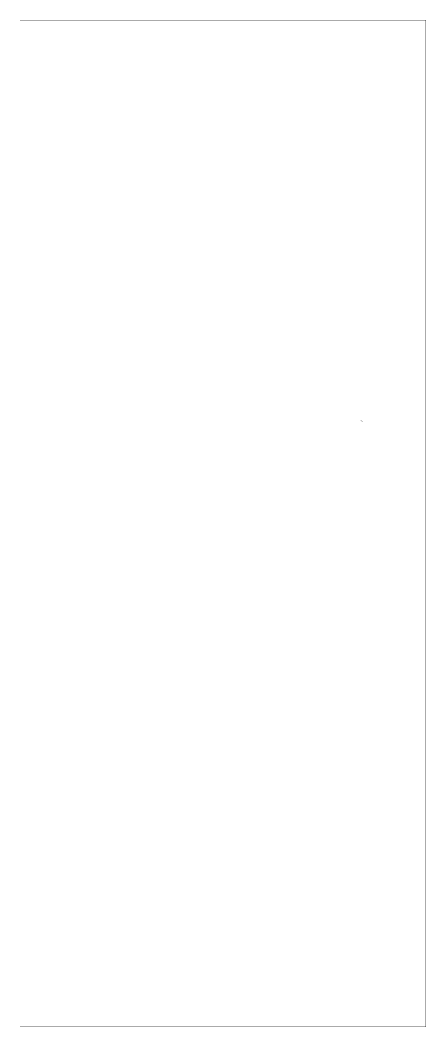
# Model space of a CAD drawing. Header units: metres. Extents: x 0 to 4996, y -4996 to 0.
# Drawn here: x 2983 to 4996, y -4996 to 0 of the extents above; entities that cross this region are included whole.
import ezdxf

# ---------------------------------------------------------------- set-up
doc = ezdxf.new("R2010")
doc.units = ezdxf.units.M
doc.layers.add('substrate', color=5, linetype='Continuous')

msp = doc.modelspace()

# ---------------------------------------------------------------- linework, layer by layer
at = {"layer": 'substrate', "const_width": 0.5}
msp.add_lwpolyline([(2982.1, -4996.2), (2991.9, -4996.2), (3001.6, -4996.2), (3011.4, -4996.2), (3021.2, -4996.2), (3031, -4996.2), (3040.8, -4996.2), (3050.5, -4996.2), (3060.3, -4996.2), (3070.1, -4996.2), (3079.9, -4996.2), (3089.6, -4996.2), (3099.4, -4996.2), (3109.2, -4996.2), (3119, -4996.2), (3128.8, -4996.2), (3138.5, -4996.2), (3148.3, -4996.2), (3158.1, -4996.2), (3167.9, -4996.2), (3177.6, -4996.2), (3187.4, -4996.2), (3197.2, -4996.2), (3207, -4996.2), (3216.7, -4996.2), (3226.5, -4996.2), (3236.3, -4996.2), (3246.1, -4996.2), (3255.9, -4996.2), (3265.6, -4996.2), (3275.4, -4996.2), (3285.2, -4996.2), (3295, -4996.2), (3304.7, -4996.2), (3314.5, -4996.2), (3324.3, -4996.2), (3334.1, -4996.2), (3343.9, -4996.2), (3353.6, -4996.2), (3363.4, -4996.2), (3373.2, -4996.2), (3383, -4996.2), (3392.7, -4996.2), (3402.5, -4996.2), (3412.3, -4996.2), (3422.1, -4996.2), (3431.8, -4996.2), (3441.6, -4996.2), (3451.4, -4996.2), (3461.2, -4996.2), (3471, -4996.2), (3480.7, -4996.2), (3490.5, -4996.2), (3500.3, -4996.2), (3510.1, -4996.2), (3519.8, -4996.2), (3529.6, -4996.2), (3539.4, -4996.2), (3549.2, -4996.2), (3559, -4996.2), (3568.7, -4996.2), (3578.5, -4996.2), (3588.3, -4996.2), (3598.1, -4996.2), (3607.8, -4996.2), (3617.6, -4996.2), (3627.4, -4996.2), (3637.2, -4996.2), (3646.9, -4996.2), (3656.7, -4996.2), (3666.5, -4996.2), (3676.3, -4996.2), (3686.1, -4996.2), (3695.8, -4996.2), (3705.6, -4996.2), (3715.4, -4996.2), (3725.2, -4996.2), (3734.9, -4996.2), (3744.7, -4996.2), (3754.5, -4996.2), (3764.3, -4996.2), (3774.1, -4996.2), (3783.8, -4996.2), (3793.6, -4996.2), (3803.4, -4996.2), (3813.2, -4996.2), (3822.9, -4996.2), (3832.7, -4996.2), (3842.5, -4996.2), (3852.3, -4996.2), (3862.1, -4996.2), (3871.8, -4996.2), (3881.6, -4996.2), (3891.4, -4996.2), (3901.2, -4996.2), (3910.9, -4996.2), (3920.7, -4996.2), (3930.5, -4996.2), (3940.3, -4996.2), (3950, -4996.2), (3959.8, -4996.2), (3969.6, -4996.2), (3979.4, -4996.2), (3989.2, -4996.2), (3998.9, -4996.2), (4008.7, -4996.2), (4018.5, -4996.2), (4028.3, -4996.2), (4038, -4996.2), (4047.8, -4996.2), (4057.6, -4996.2), (4067.4, -4996.2), (4077.2, -4996.2), (4086.9, -4996.2), (4096.7, -4996.2), (4106.5, -4996.2), (4116.3, -4996.2), (4126, -4996.2), (4135.8, -4996.2), (4145.6, -4996.2), (4155.4, -4996.2), (4165.1, -4996.2), (4174.9, -4996.2), (4184.7, -4996.2), (4194.5, -4996.2), (4204.3, -4996.2), (4214, -4996.2), (4223.8, -4996.2), (4233.6, -4996.2), (4243.4, -4996.2), (4253.1, -4996.2), (4262.9, -4996.2), (4272.7, -4996.2), (4282.5, -4996.2), (4292.3, -4996.2), (4302, -4996.2), (4311.8, -4996.2), (4321.6, -4996.2), (4331.4, -4996.2), (4341.1, -4996.2), (4350.9, -4996.2), (4360.7, -4996.2), (4370.5, -4996.2), (4380.2, -4996.2), (4390, -4996.2), (4399.8, -4996.2), (4409.6, -4996.2), (4419.4, -4996.2), (4429.1, -4996.2), (4438.9, -4996.2), (4448.7, -4996.2), (4458.5, -4996.2), (4468.2, -4996.2), (4478, -4996.2), (4487.8, -4996.2), (4497.6, -4996.2), (4507.4, -4996.2), (4517.1, -4996.2), (4526.9, -4996.2), (4536.7, -4996.2), (4546.5, -4996.2), (4556.2, -4996.2), (4566, -4996.2), (4575.8, -4996.2), (4585.6, -4996.2), (4595.4, -4996.2), (4605.1, -4996.2), (4614.9, -4996.2), (4624.7, -4996.2), (4634.5, -4996.2), (4644.2, -4996.2), (4654, -4996.2), (4663.8, -4996.2), (4673.6, -4996.2), (4683.3, -4996.2), (4693.1, -4996.2), (4702.9, -4996.2), (4712.7, -4996.2), (4722.5, -4996.2), (4732.2, -4996.2), (4742, -4996.2), (4751.8, -4996.2), (4761.6, -4996.2), (4771.3, -4996.2), (4781.1, -4996.2), (4790.9, -4996.2), (4800.7, -4996.2), (4810.5, -4996.2), (4820.2, -4996.2), (4830, -4996.2), (4839.8, -4996.2), (4849.6, -4996.2), (4859.3, -4996.2), (4869.1, -4996.2), (4878.9, -4996.2), (4888.7, -4996.2), (4898.4, -4996.2), (4908.2, -4996.2), (4918, -4996.2), (4927.8, -4996.2), (4937.6, -4996.2), (4947.3, -4996.2), (4957.1, -4996.2), (4966.9, -4996.2), (4976.7, -4996.2), (4986.4, -4996.2), (4996.2, -4996.2), (4996.2, -4986.4), (4996.2, -4976.7), (4996.2, -4966.9), (4996.2, -4957.1), (4996.2, -4947.3), (4996.2, -4937.6), (4996.2, -4927.8), (4996.2, -4918), (4996.2, -4908.2), (4996.2, -4898.4), (4996.2, -4888.7), (4996.2, -4878.9), (4996.2, -4869.1), (4996.2, -4859.3), (4996.2, -4849.6), (4996.2, -4839.8), (4996.2, -4830), (4996.2, -4820.2), (4996.2, -4810.5), (4996.2, -4800.7), (4996.2, -4790.9), (4996.2, -4781.1), (4996.2, -4771.3), (4996.2, -4761.6), (4996.2, -4751.8), (4996.2, -4742), (4996.2, -4732.2), (4996.2, -4722.5), (4996.2, -4712.7), (4996.2, -4702.9), (4996.2, -4693.1), (4996.2, -4683.3), (4996.2, -4673.6), (4996.2, -4663.8), (4996.2, -4654), (4996.2, -4644.2), (4996.2, -4634.5), (4996.2, -4624.7), (4996.2, -4614.9), (4996.2, -4605.1), (4996.2, -4595.4), (4996.2, -4585.6), (4996.2, -4575.8), (4996.2, -4566), (4996.2, -4556.2), (4996.2, -4546.5), (4996.2, -4536.7), (4996.2, -4526.9), (4996.2, -4517.1), (4996.2, -4507.4), (4996.2, -4497.6), (4996.2, -4487.8), (4996.2, -4478), (4996.2, -4468.2), (4996.2, -4458.5), (4996.2, -4448.7), (4996.2, -4438.9), (4996.2, -4429.1), (4996.2, -4419.4), (4996.2, -4409.6), (4996.2, -4399.8), (4996.2, -4390), (4996.2, -4380.2), (4996.2, -4370.5), (4996.2, -4360.7), (4996.2, -4350.9), (4996.2, -4341.1), (4996.2, -4331.4), (4996.2, -4321.6), (4996.2, -4311.8), (4996.2, -4302), (4996.2, -4292.3), (4996.2, -4282.5), (4996.2, -4272.7), (4996.2, -4262.9), (4996.2, -4253.1), (4996.2, -4243.4), (4996.2, -4233.6), (4996.2, -4223.8), (4996.2, -4214), (4996.2, -4204.3), (4996.2, -4194.5), (4996.2, -4184.7), (4996.2, -4174.9), (4996.2, -4165.1), (4996.2, -4155.4), (4996.2, -4145.6), (4996.2, -4135.8), (4996.2, -4126), (4996.2, -4116.3), (4996.2, -4106.5), (4996.2, -4096.7), (4996.2, -4086.9), (4996.2, -4077.2), (4996.2, -4067.4), (4996.2, -4057.6), (4996.2, -4047.8), (4996.2, -4038), (4996.2, -4028.3), (4996.2, -4018.5), (4996.2, -4008.7), (4996.2, -3998.9), (4996.2, -3989.2), (4996.2, -3979.4), (4996.2, -3969.6), (4996.2, -3959.8), (4996.2, -3950), (4996.2, -3940.3), (4996.2, -3930.5), (4996.2, -3920.7), (4996.2, -3910.9), (4996.2, -3901.2), (4996.2, -3891.4), (4996.2, -3881.6), (4996.2, -3871.8), (4996.2, -3862.1), (4996.2, -3852.3), (4996.2, -3842.5), (4996.2, -3832.7), (4996.2, -3822.9), (4996.2, -3813.2), (4996.2, -3803.4), (4996.2, -3793.6), (4996.2, -3783.8), (4996.2, -3774.1), (4996.2, -3764.3), (4996.2, -3754.5), (4996.2, -3744.7), (4996.2, -3734.9), (4996.2, -3725.2), (4996.2, -3715.4), (4996.2, -3705.6), (4996.2, -3695.8), (4996.2, -3686.1), (4996.2, -3676.3), (4996.2, -3666.5), (4996.2, -3656.7), (4996.2, -3646.9), (4996.2, -3637.2), (4996.2, -3627.4), (4996.2, -3617.6), (4996.2, -3607.8), (4996.2, -3598.1), (4996.2, -3588.3), (4996.2, -3578.5), (4996.2, -3568.7), (4996.2, -3559), (4996.2, -3549.2), (4996.2, -3539.4), (4996.2, -3529.6), (4996.2, -3519.8), (4996.2, -3510.1), (4996.2, -3500.3), (4996.2, -3490.5), (4996.2, -3480.7), (4996.2, -3471), (4996.2, -3461.2), (4996.2, -3451.4), (4996.2, -3441.6), (4996.2, -3431.8), (4996.2, -3422.1), (4996.2, -3412.3), (4996.2, -3402.5), (4996.2, -3392.7), (4996.2, -3383), (4996.2, -3373.2), (4996.2, -3363.4), (4996.2, -3353.6), (4996.2, -3343.9), (4996.2, -3334.1), (4996.2, -3324.3), (4996.2, -3314.5), (4996.2, -3304.7), (4996.2, -3295), (4996.2, -3285.2), (4996.2, -3275.4), (4996.2, -3265.6), (4996.2, -3255.9), (4996.2, -3246.1), (4996.2, -3236.3), (4996.2, -3226.5), (4996.2, -3216.7), (4996.2, -3207), (4996.2, -3197.2), (4996.2, -3187.4), (4996.2, -3177.6), (4996.2, -3167.9), (4996.2, -3158.1), (4996.2, -3148.3), (4996.2, -3138.5), (4996.2, -3128.8), (4996.2, -3119), (4996.2, -3109.2), (4996.2, -3099.4), (4996.2, -3089.6), (4996.2, -3079.9), (4996.2, -3070.1), (4996.2, -3060.3), (4996.2, -3050.5), (4996.2, -3040.8), (4996.2, -3031), (4996.2, -3021.2), (4996.2, -3011.4), (4996.2, -3001.6), (4996.2, -2991.9), (4996.2, -2982.1), (4996.2, -2972.3), (4996.2, -2962.5), (4996.2, -2952.8), (4996.2, -2943), (4996.2, -2933.2), (4996.2, -2923.4), (4996.2, -2913.6), (4996.2, -2903.9), (4996.2, -2894.1), (4996.2, -2884.3), (4996.2, -2874.5), (4996.2, -2864.8), (4996.2, -2855), (4996.2, -2845.2), (4996.2, -2835.4), (4996.2, -2825.7), (4996.2, -2815.9), (4996.2, -2806.1), (4996.2, -2796.3), (4996.2, -2786.5), (4996.2, -2776.8), (4996.2, -2767), (4996.2, -2757.2), (4996.2, -2747.4), (4996.2, -2737.7), (4996.2, -2727.9), (4996.2, -2718.1), (4996.2, -2708.3), (4996.2, -2698.5), (4996.2, -2688.8), (4996.2, -2679), (4996.2, -2669.2), (4996.2, -2659.4), (4996.2, -2649.7), (4996.2, -2639.9), (4996.2, -2630.1), (4996.2, -2620.3), (4996.2, -2610.6), (4996.2, -2600.8), (4996.2, -2591), (4996.2, -2581.2), (4996.2, -2571.4), (4996.2, -2561.7), (4996.2, -2551.9), (4996.2, -2542.1), (4996.2, -2532.3), (4996.2, -2522.6), (4996.2, -2512.8), (4996.2, -2503), (4996.2, -2493.2), (4996.2, -2483.4), (4996.2, -2473.7), (4996.2, -2463.9), (4996.2, -2454.1), (4996.2, -2444.3), (4996.2, -2434.6), (4996.2, -2424.8), (4996.2, -2415), (4996.2, -2405.2), (4996.2, -2395.4), (4996.2, -2385.7), (4996.2, -2375.9), (4996.2, -2366.1), (4996.2, -2356.3), (4996.2, -2346.6), (4996.2, -2336.8), (4996.2, -2327), (4996.2, -2317.2), (4996.2, -2307.5), (4996.2, -2297.7), (4996.2, -2287.9), (4996.2, -2278.1), (4996.2, -2268.3), (4996.2, -2258.6), (4996.2, -2248.8), (4996.2, -2239), (4996.2, -2229.2), (4996.2, -2219.5), (4996.2, -2209.7), (4996.2, -2199.9), (4996.2, -2190.1), (4996.2, -2180.3), (4996.2, -2170.6), (4996.2, -2160.8), (4996.2, -2151), (4996.2, -2141.2), (4996.2, -2131.5), (4996.2, -2121.7), (4996.2, -2111.9), (4996.2, -2102.1), (4996.2, -2092.4), (4996.2, -2082.6), (4996.2, -2072.8), (4996.2, -2063), (4996.2, -2053.2), (4996.2, -2043.5), (4996.2, -2033.7), (4996.2, -2023.9), (4996.2, -2014.1), (4996.2, -2004.4), (4996.2, -1994.6), (4996.2, -1984.8), (4996.2, -1975), (4996.2, -1965.2), (4996.2, -1955.5), (4996.2, -1945.7), (4996.2, -1935.9), (4996.2, -1926.1), (4996.2, -1916.4), (4996.2, -1906.6), (4996.2, -1896.8), (4996.2, -1887), (4996.2, -1877.2), (4996.2, -1867.5), (4996.2, -1857.7), (4996.2, -1847.9), (4996.2, -1838.1), (4996.2, -1828.4), (4996.2, -1818.6), (4996.2, -1808.8), (4996.2, -1799), (4996.2, -1789.3), (4996.2, -1779.5), (4996.2, -1769.7), (4996.2, -1759.9), (4996.2, -1750.1), (4996.2, -1740.4), (4996.2, -1730.6), (4996.2, -1720.8), (4996.2, -1711), (4996.2, -1701.3), (4996.2, -1691.5), (4996.2, -1681.7), (4996.2, -1671.9), (4996.2, -1662.1), (4996.2, -1652.4), (4996.2, -1642.6), (4996.2, -1632.8), (4996.2, -1623), (4996.2, -1613.3), (4996.2, -1603.5), (4996.2, -1593.7), (4996.2, -1583.9), (4996.2, -1574.2), (4996.2, -1564.4), (4996.2, -1554.6), (4996.2, -1544.8), (4996.2, -1535), (4996.2, -1525.3), (4996.2, -1515.5), (4996.2, -1505.7), (4996.2, -1495.9), (4996.2, -1486.2), (4996.2, -1476.4), (4996.2, -1466.6), (4996.2, -1456.8), (4996.2, -1447), (4996.2, -1437.3), (4996.2, -1427.5), (4996.2, -1417.7), (4996.2, -1407.9), (4996.2, -1398.2), (4996.2, -1388.4), (4996.2, -1378.6), (4996.2, -1368.8), (4996.2, -1359.1), (4996.2, -1349.3), (4996.2, -1339.5), (4996.2, -1329.7), (4996.2, -1319.9), (4996.2, -1310.2), (4996.2, -1300.4), (4996.2, -1290.6), (4996.2, -1280.8), (4996.2, -1271.1), (4996.2, -1261.3), (4996.2, -1251.5), (4996.2, -1241.7), (4996.2, -1231.9), (4996.2, -1222.2), (4996.2, -1212.4), (4996.2, -1202.6), (4996.2, -1192.8), (4996.2, -1183.1), (4996.2, -1173.3), (4996.2, -1163.5), (4996.2, -1153.7), (4996.2, -1143.9), (4996.2, -1134.2), (4996.2, -1124.4), (4996.2, -1114.6), (4996.2, -1104.8), (4996.2, -1095.1), (4996.2, -1085.3), (4996.2, -1075.5), (4996.2, -1065.7), (4996.2, -1056), (4996.2, -1046.2), (4996.2, -1036.4), (4996.2, -1026.6), (4996.2, -1016.8), (4996.2, -1007.1), (4996.2, -997.3), (4996.2, -987.5), (4996.2, -977.7), (4996.2, -968), (4996.2, -958.2), (4996.2, -948.4), (4996.2, -938.6), (4996.2, -928.8), (4996.2, -919.1), (4996.2, -909.3), (4996.2, -899.5), (4996.2, -889.7), (4996.2, -880), (4996.2, -870.2), (4996.2, -860.4), (4996.2, -850.6), (4996.2, -840.9), (4996.2, -831.1), (4996.2, -821.3), (4996.2, -811.5), (4996.2, -801.7), (4996.2, -792), (4996.2, -782.2), (4996.2, -772.4), (4996.2, -762.6), (4996.2, -752.9), (4996.2, -743.1), (4996.2, -733.3), (4996.2, -723.5), (4996.2, -713.7), (4996.2, -704), (4996.2, -694.2), (4996.2, -684.4), (4996.2, -674.6), (4996.2, -664.9), (4996.2, -655.1), (4996.2, -645.3), (4996.2, -635.5), (4996.2, -625.8), (4996.2, -616), (4996.2, -606.2), (4996.2, -596.4), (4996.2, -586.6), (4996.2, -576.9), (4996.2, -567.1), (4996.2, -557.3), (4996.2, -547.5), (4996.2, -537.8), (4996.2, -528), (4996.2, -518.2), (4996.2, -508.4), (4996.2, -498.6), (4996.2, -488.9), (4996.2, -479.1), (4996.2, -469.3), (4996.2, -459.5), (4996.2, -449.8), (4996.2, -440), (4996.2, -430.2), (4996.2, -420.4), (4996.2, -410.6), (4996.2, -400.9), (4996.2, -391.1), (4996.2, -381.3), (4996.2, -371.5), (4996.2, -361.8), (4996.2, -352), (4996.2, -342.2), (4996.2, -332.4), (4996.2, -322.7), (4996.2, -312.9), (4996.2, -303.1), (4996.2, -293.3), (4996.2, -283.5), (4996.2, -273.8), (4996.2, -264), (4996.2, -254.2), (4996.2, -244.4), (4996.2, -234.7), (4996.2, -224.9), (4996.2, -215.1), (4996.2, -205.3), (4996.2, -195.5), (4996.2, -185.8), (4996.2, -176), (4996.2, -166.2), (4996.2, -156.4), (4996.2, -146.7), (4996.2, -136.9), (4996.2, -127.1), (4996.2, -117.3), (4996.2, -107.6), (4996.2, -97.8), (4996.2, -88), (4996.2, -78.2), (4996.2, -68.4), (4996.2, -58.7), (4996.2, -48.9), (4996.2, -39.1), (4996.2, -29.3), (4996.2, -19.6), (4996.2, -9.8), (4996.2, 0), (4986.4, 0), (4976.7, 0), (4966.9, 0), (4957.1, 0), (4947.3, 0), (4937.6, 0), (4927.8, 0), (4918, 0), (4908.2, 0), (4898.4, 0), (4888.7, 0), (4878.9, 0), (4869.1, 0), (4859.3, 0), (4849.6, 0), (4839.8, 0), (4830, 0), (4820.2, 0), (4810.5, 0), (4800.7, 0), (4790.9, 0), (4781.1, 0), (4771.3, 0), (4761.6, 0), (4751.8, 0), (4742, 0), (4732.2, 0), (4722.5, 0), (4712.7, 0), (4702.9, 0), (4693.1, 0), (4683.3, 0), (4673.6, 0), (4663.8, 0), (4654, 0), (4644.2, 0), (4634.5, 0), (4624.7, 0), (4614.9, 0), (4605.1, 0), (4595.4, 0), (4585.6, 0), (4575.8, 0), (4566, 0), (4556.2, 0), (4546.5, 0), (4536.7, 0), (4526.9, 0), (4517.1, 0), (4507.4, 0), (4497.6, 0), (4487.8, 0), (4478, 0), (4468.2, 0), (4458.5, 0), (4448.7, 0), (4438.9, 0), (4429.1, 0), (4419.4, 0), (4409.6, 0), (4399.8, 0), (4390, 0), (4380.2, 0), (4370.5, 0), (4360.7, 0), (4350.9, 0), (4341.1, 0), (4331.4, 0), (4321.6, 0), (4311.8, 0), (4302, 0), (4292.3, 0), (4282.5, 0), (4272.7, 0), (4262.9, 0), (4253.1, 0), (4243.4, 0), (4233.6, 0), (4223.8, 0), (4214, 0), (4204.3, 0), (4194.5, 0), (4184.7, 0), (4174.9, 0), (4165.1, 0), (4155.4, 0), (4145.6, 0), (4135.8, 0), (4126, 0), (4116.3, 0), (4106.5, 0), (4096.7, 0), (4086.9, 0), (4077.2, 0), (4067.4, 0), (4057.6, 0), (4047.8, 0), (4038, 0), (4028.3, 0), (4018.5, 0), (4008.7, 0), (3998.9, 0), (3989.2, 0), (3979.4, 0), (3969.6, 0), (3959.8, 0), (3950, 0), (3940.3, 0), (3930.5, 0), (3920.7, 0), (3910.9, 0), (3901.2, 0), (3891.4, 0), (3881.6, 0), (3871.8, 0), (3862.1, 0), (3852.3, 0), (3842.5, 0), (3832.7, 0), (3822.9, 0), (3813.2, 0), (3803.4, 0), (3793.6, 0), (3783.8, 0), (3774.1, 0), (3764.3, 0), (3754.5, 0), (3744.7, 0), (3734.9, 0), (3725.2, 0), (3715.4, 0), (3705.6, 0), (3695.8, 0), (3686.1, 0), (3676.3, 0), (3666.5, 0), (3656.7, 0), (3646.9, 0), (3637.2, 0), (3627.4, 0), (3617.6, 0), (3607.8, 0), (3598.1, 0), (3588.3, 0), (3578.5, 0), (3568.7, 0), (3559, 0), (3549.2, 0), (3539.4, 0), (3529.6, 0), (3519.8, 0), (3510.1, 0), (3500.3, 0), (3490.5, 0), (3480.7, 0), (3471, 0), (3461.2, 0), (3451.4, 0), (3441.6, 0), (3431.8, 0), (3422.1, 0), (3412.3, 0), (3402.5, 0), (3392.7, 0), (3383, 0), (3373.2, 0), (3363.4, 0), (3353.6, 0), (3343.9, 0), (3334.1, 0), (3324.3, 0), (3314.5, 0), (3304.7, 0), (3295, 0), (3285.2, 0), (3275.4, 0), (3265.6, 0), (3255.9, 0), (3246.1, 0), (3236.3, 0), (3226.5, 0), (3216.7, 0), (3207, 0), (3197.2, 0), (3187.4, 0), (3177.6, 0), (3167.9, 0), (3158.1, 0), (3148.3, 0), (3138.5, 0), (3128.8, 0), (3119, 0), (3109.2, 0), (3099.4, 0), (3089.6, 0), (3079.9, 0), (3070.1, 0), (3060.3, 0), (3050.5, 0), (3040.8, 0), (3031, 0), (3021.2, 0), (3011.4, 0), (3001.6, 0), (2991.9, 0), (2982.1, 0)], dxfattribs=at)
msp.add_lwpolyline([(4663.8, -1994.6), (4673.6, -1984.8), (4683.3, -1994.6), (4673.6, -2004.4)], close=True, dxfattribs=at)

doc.saveas('drawing.dxf')
